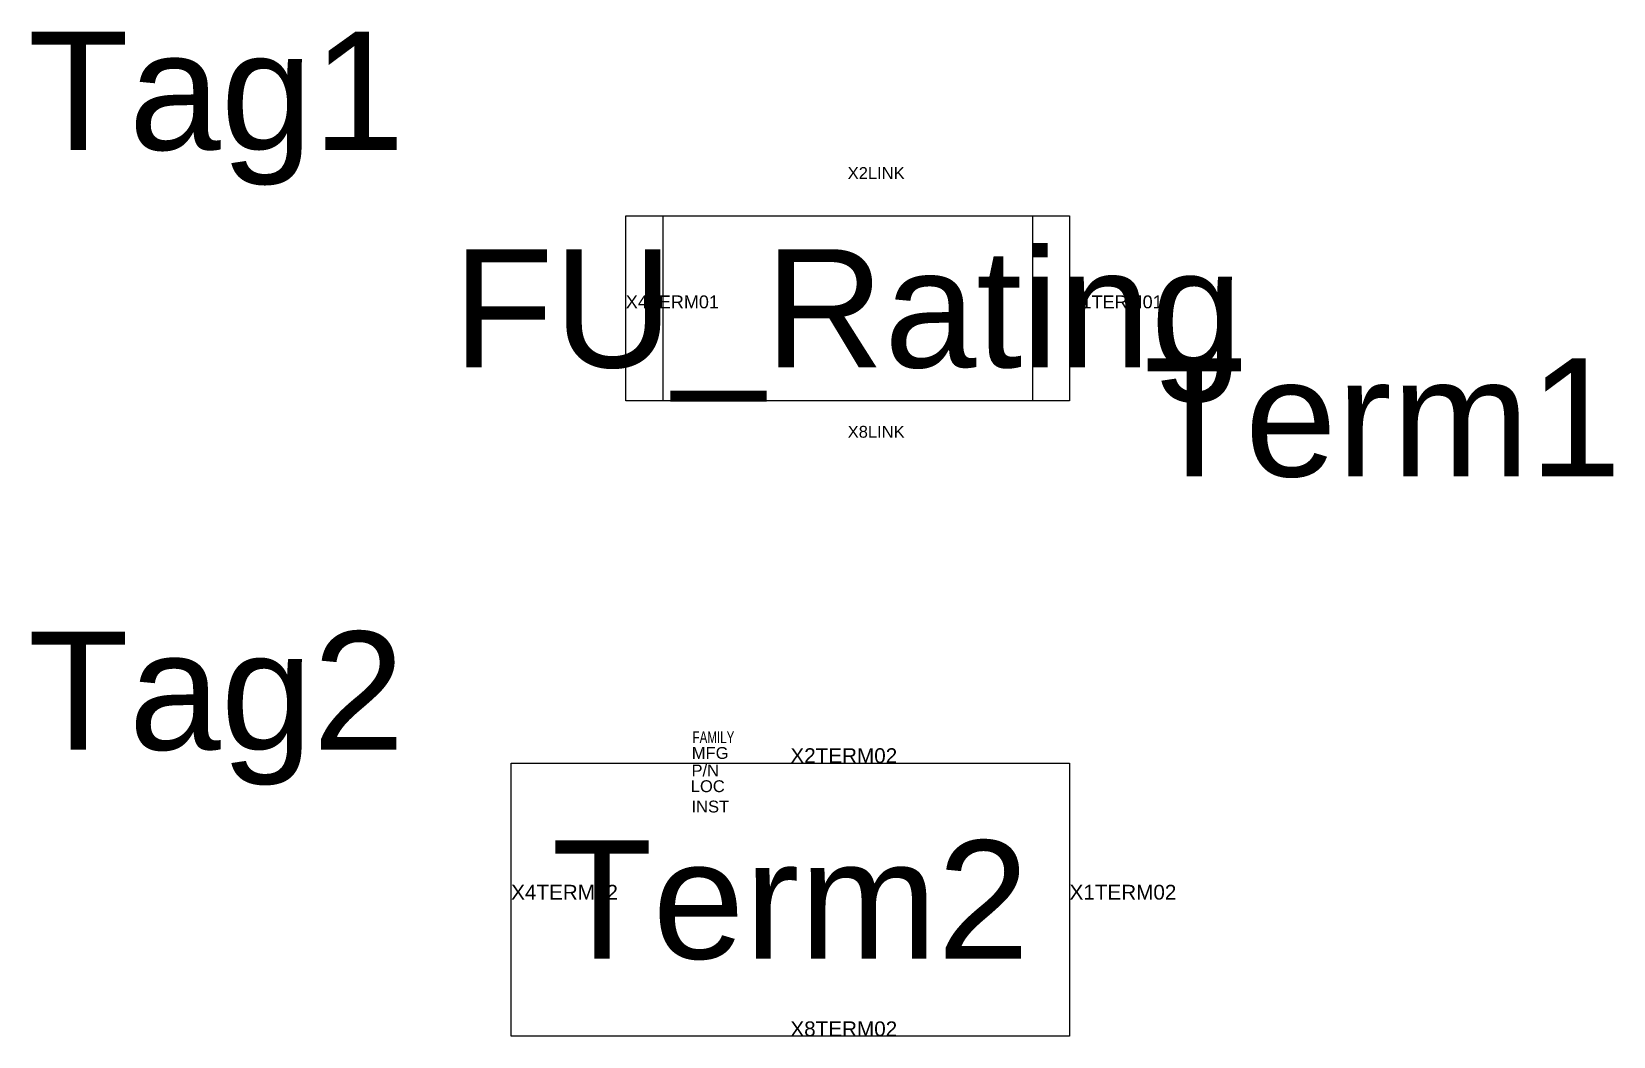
# Model space of a CAD drawing. Header units: inches. Extents: x -3.88 to 0.46, y -0.62 to 0.23.
# Drawn here: x -0.877 to 0.46, y -0.616 to 0.234 of the extents above; entities outside this region: 3.
import ezdxf
from ezdxf.enums import TextEntityAlignment as Align

# ---------------------------------------------------------------- set-up
doc = ezdxf.new("R2010")
doc.units = ezdxf.units.IN
doc.header["$MEASUREMENT"] = 0
doc.styles.add('INERCONNECT TABLES', font='arial.ttf', dxfattribs={"height": 0.1})
doc.styles.add('WD', font='arial.ttf', dxfattribs={"height": 1})

msp = doc.modelspace()

# ---------------------------------------------------------------- linework, layer by layer
for p, q in [((-0.375, -0.0781), (-0.375, 0.0781)), ((-0.375, 0.0781), (0, 0.0781)), ((-0.3438, 0.0781), (-0.3438, -0.0781)), ((-0.0312, 0.0781), (-0.0312, -0.0781)), ((0, 0.0781), (0, -0.0781)), ((0, -0.0781), (-0.375, -0.0781))]:
    msp.add_line(p, q)
msp.add_lwpolyline([(-0.4719, -0.3845), (0, -0.3845), (0, -0.6155), (-0.4719, -0.6155)], close=True)

# ---------------------------------------------------------------- texts
at = {"style": 'INERCONNECT TABLES', "flags": 8}
for tag, text, p in [('Tag1', 'FU', (-0.5619, 0.184)), ('Desc1', '', (-3.5, -0.0813)), ('Desc2', '', (-3.5, -0.2313)), ('Desc3', '', (-3.5, -0.3813))]:
    msp.add_attdef(tag, text=text, height=0.1, dxfattribs=at).set_placement(p, align=Align.MIDDLE_RIGHT)
at = {"style": 'WD', "flags": 9}
for tag, p, height in [('X2LINK', (-0.1875, 0.1094), 0.01), ('X4TERM01', (-0.375, 0), 0.0109), ('X1TERM01', (0, 0), 0.0109), ('X8LINK', (-0.1875, -0.1094), 0.01), ('X2TERM02', (-0.2359, -0.3845), 0.0125), ('X4TERM02', (-0.4719, -0.5), 0.0125), ('X1TERM02', (0, -0.5), 0.0125), ('X8TERM02', (-0.2359, -0.6155), 0.0125)]:
    msp.add_attdef(tag, p, '', height=height, dxfattribs=at)
at = {"style": 'INERCONNECT TABLES', "flags": 8}
msp.add_attdef('FU_Rating', text='', height=0.1, dxfattribs=at).set_placement((-0.1875, 0), align=Align.MIDDLE_CENTER)
msp.add_attdef('Term1', text='', height=0.1, dxfattribs=at).set_placement((0.0628, -0.0422), align=Align.TOP_LEFT)
at = {"linetype": 'Continuous', "style": 'INERCONNECT TABLES', "flags": 8}
msp.add_attdef('Tag2', text='', height=0.1, dxfattribs=at).set_placement((-0.5619, -0.3233), align=Align.MIDDLE_RIGHT)
at = {"style": 'WD', "width": 0.7, "flags": 9}
msp.add_attdef('FAMILY', (-0.3186, -0.3677), '', height=0.01, dxfattribs=at)
at = {"linetype": 'Continuous', "style": 'INERCONNECT TABLES', "flags": 9}
msp.add_attdef('MFG', text='', height=0.01, dxfattribs=at).set_placement((-0.2882, -0.381), align=Align.RIGHT)
for tag, p in [('P/N', (-0.3195, -0.3958)), ('LOC', (-0.3201, -0.4091)), ('INST', (-0.3195, -0.4263))]:
    msp.add_attdef(tag, p, '', height=0.01, dxfattribs=at)
at = {"linetype": 'Continuous', "style": 'INERCONNECT TABLES', "flags": 8}
msp.add_attdef('Term2', text='', height=0.1, dxfattribs=at).set_placement((-0.2359, -0.5), align=Align.MIDDLE_CENTER)

doc.saveas('drawing.dxf')
